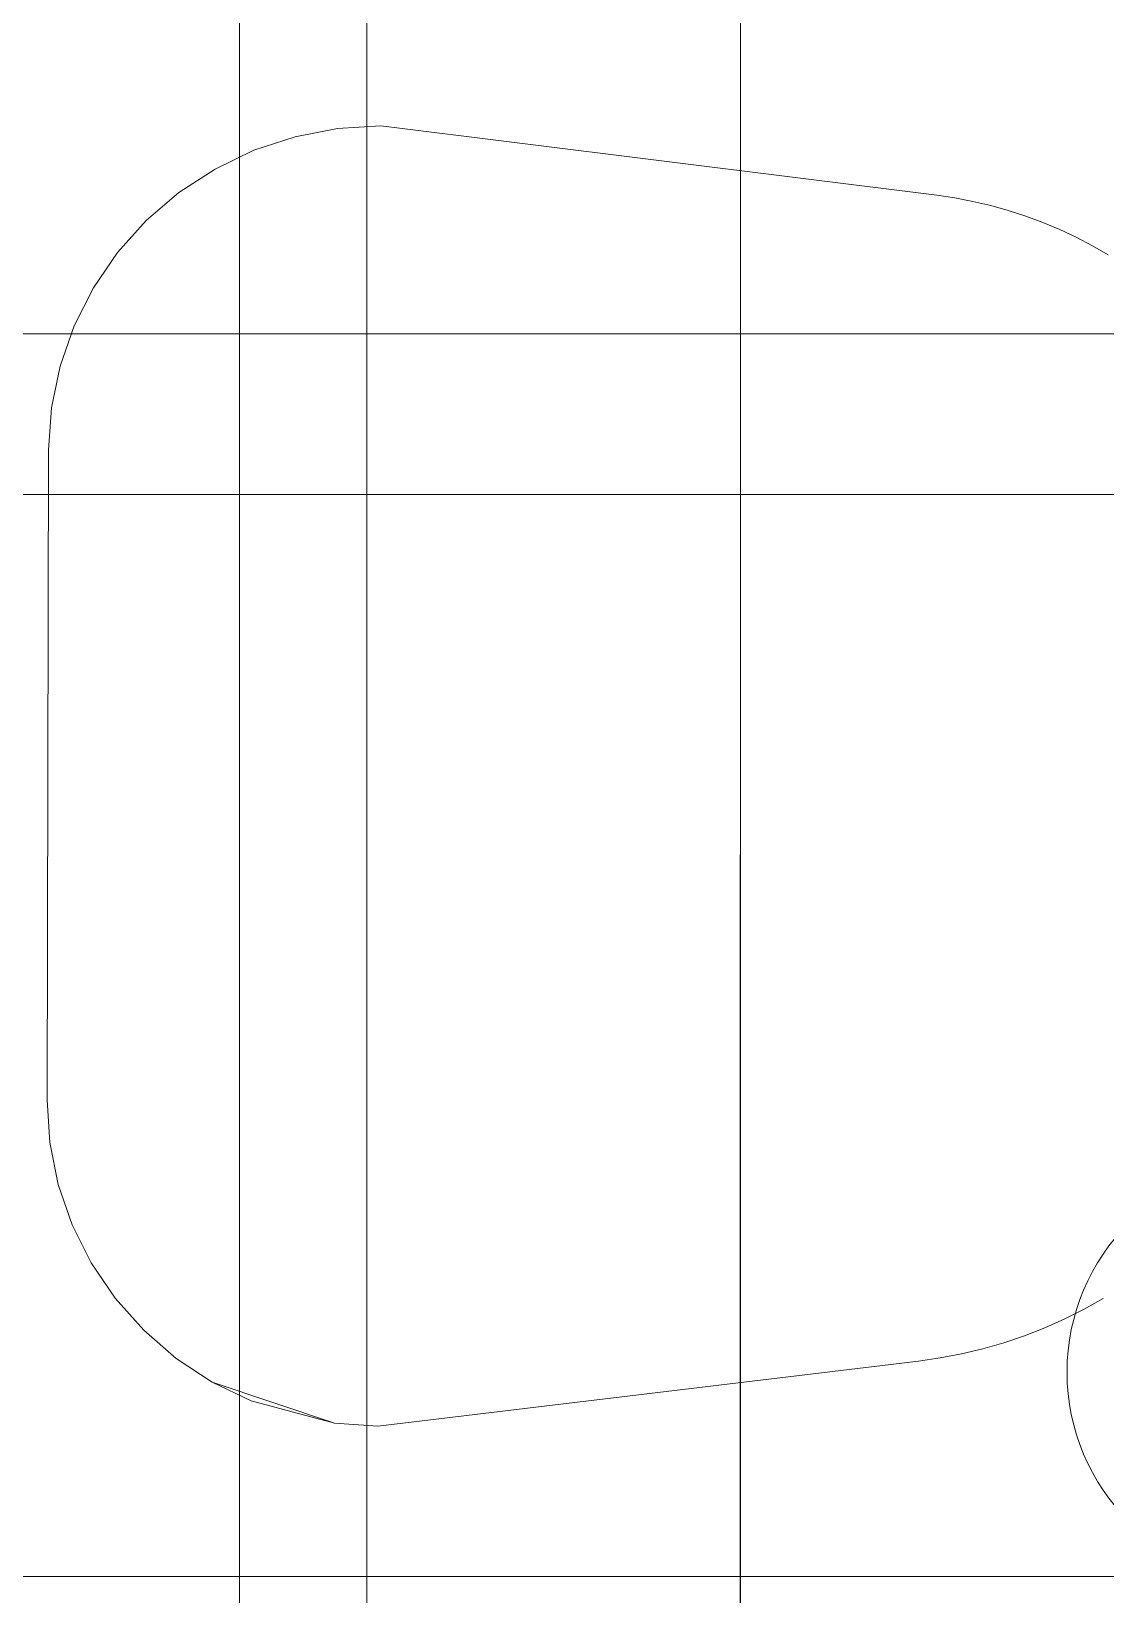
# Model space of a CAD drawing. Extents: x -566 to 72611, y -487 to 32334.
# Drawn here: x 151.66 to 164.07, y 292.43 to 310.49 of the extents above; entities that cross this region are included whole.
import ezdxf

# ---------------------------------------------------------------- set-up
doc = ezdxf.new("R2010")
doc.units = 0
doc.header["$LTSCALE"] = 0.5
doc.header["$MEASUREMENT"] = 0
doc.layers.add('ceilling', color=141, linetype='CONTINUOUS', lineweight=18)
doc.layers.add('light', color=141, linetype='CONTINUOUS', lineweight=20)
doc.layers.add('floor', color=7, linetype='CONTINUOUS', lineweight=5, true_color=0xcfcfcf)
doc.layers.add('layout', color=7, linetype='CONTINUOUS', lineweight=5, true_color=0xcfcfcf)

msp = doc.modelspace()

# ---------------------------------------------------------------- hatches: boundary and pattern name
at = {"layer": 'floor'}
h = msp.add_hatch(dxfattribs=at)
h.set_pattern_fill('ANSI37', color=256, scale=100, angle=45)
h.set_pattern_definition([(90, (243.028, 267.632), (-12.5, 9e-16), []), (180, (243.028, 267.632), (-9e-16, -12.5), [])])
h.paths.add_polyline_path([(253.46925, 349.5), (154.11744, 349.5), (154.11744, 348.5), (101.14781, 348.5), (101.14781, 349.5), (0, 349.5), (0, 344.5), (36, 344.5, -0.33835703), (0, 308.66941), (0, 308.5), (0, 173.75), (253.46925, 173.75)])
h.paths.add_polyline_path([(36, 344.5), (0, 344.5), (0, 308.66941, 0.33835703)], flags=17)
h.paths.add_polyline_path([(253.46925, 173.75), (0, 173.75), (0, 173.74997), (0, 169.75), (253.46925, 169.75)])
h.paths.add_polyline_path([(253.46925, 169.75), (0, 169.75), (0, 149.21137), (36, 149.21137, -0.33835703), (0, 113.38078), (0, 113.21137), (0, 29.94998), (0, -5), (253.46925, -5)])
h.paths.add_polyline_path([(36, 149.21137), (0, 149.21137), (0, 113.38078, 0.33835703)], flags=17)
h.paths.add_polyline_path([(575.25, 169.75), (510, 169.75), (474.75, 169.75), (327.5, 169.75), (285.46925, 169.75), (285.46925, 165.75), (253.46925, 165.75), (253.46925, -5), (263.99725, -5), (263.99725, 95.99051), (287, 95.99051), (287, 97.5), (292, 97.5), (292, -5), (341.25, -5), (341.25, 13.02988), (341.25012, 15.02988), (346.24839, 15.02988, 0.36108524), (374.08728, 41.24999), (346.25012, 41.24999), (346.25012, 42.99999), (341.25, 42.99999), (341.25, 44.99999), (341.25, 97.5), (357.75, 97.5), (405.75, 97.5), (575.25, 97.5)])

# ---------------------------------------------------------------- linework, layer by layer
at = {"layer": 'ceilling'}
for p, q in [((154.06343, 349.5), (154.06343, 173.75)), ((0, 307), (533.5, 307))]:
    msp.add_line(p, q, dxfattribs=at)
at = {"layer": 'layout'}
for points in [[(159.85225, 316.35531, 70.2116), (159.85041, 285.61486, 70.22398), (159.85225, 285.6148, 70.2116)], [(154.70647, 309.27562, 59.43378), (154.70647, 309.27562, 59.43378), (154.70647, 309.27562, 60.56059), (155.19827, 309.37037, 59.43378)], [(155.19827, 309.37037, 60.56059), (155.19827, 309.37037, 60.56059), (155.19827, 309.37037, 59.43378), (154.70647, 309.27562, 60.56059)], [(155.19827, 309.37037, 59.43378), (155.19827, 309.37037, 59.43378), (155.19827, 309.37037, 60.56059), (155.69834, 309.40131, 59.43378)], [(155.69834, 309.40131, 60.56059), (155.69834, 309.40131, 60.56059), (155.69834, 309.40131, 59.43378), (155.19827, 309.37037, 60.56059)], [(155.69834, 309.40131, 59.43378), (155.69834, 309.40131, 59.43378), (155.69834, 309.40131, 60.56059), (162.1218, 308.59901, 59.43378)], [(162.1218, 308.59901, 60.56059), (162.1218, 308.59901, 60.56059), (162.1218, 308.59901, 59.43378), (155.69834, 309.40131, 60.56059)], [(154.23162, 309.11882, 59.43378), (154.23162, 309.11882, 59.43378), (154.23162, 309.11882, 60.56059), (154.70647, 309.27562, 59.43378)], [(154.70647, 309.27562, 60.56059), (154.70647, 309.27562, 60.56059), (154.70647, 309.27562, 59.43378), (154.23162, 309.11882, 60.56059)], [(153.78166, 308.90258, 59.43378), (153.78166, 308.90258, 59.43378), (153.78166, 308.90258, 60.56059), (154.23162, 309.11882, 59.43378)], [(154.23162, 309.11882, 60.56059), (154.23162, 309.11882, 60.56059), (154.23162, 309.11882, 59.43378), (153.78166, 308.90258, 60.56059)], [(153.36428, 308.63054, 59.43378), (153.36428, 308.63054, 59.43378), (153.36428, 308.63054, 60.56059), (153.78166, 308.90258, 59.43378)], [(153.78166, 308.90258, 60.56059), (153.78166, 308.90258, 60.56059), (153.78166, 308.90258, 59.43378), (153.36428, 308.63054, 60.56059)], [(152.98682, 308.3075, 59.43378), (152.98682, 308.3075, 59.43378), (152.98682, 308.3075, 60.56059), (153.36428, 308.63054, 59.43378)], [(153.36428, 308.63054, 60.56059), (153.36428, 308.63054, 60.56059), (153.36428, 308.63054, 59.43378), (152.98682, 308.3075, 60.56059)], [(162.1218, 308.59901, 59.43378), (162.1218, 308.59901, 59.43378), (162.1218, 308.59901, 60.56059), (162.3312, 308.56837, 59.43378)], [(162.3312, 308.56837, 60.56059), (162.3312, 308.56837, 60.56059), (162.3312, 308.56837, 59.43378), (162.1218, 308.59901, 60.56059)], [(162.3312, 308.56837, 59.43378), (162.3312, 308.56837, 59.43378), (162.3312, 308.56837, 60.56059), (162.53911, 308.52901, 59.43378)], [(162.53911, 308.52901, 60.56059), (162.53911, 308.52901, 60.56059), (162.53911, 308.52901, 59.43378), (162.3312, 308.56837, 60.56059)], [(162.53911, 308.52901, 59.43378), (162.53911, 308.52901, 59.43378), (162.53911, 308.52901, 60.56059), (162.74506, 308.48092, 59.43378)], [(162.74506, 308.48092, 60.56059), (162.74506, 308.48092, 60.56059), (162.74506, 308.48092, 59.43378), (162.53911, 308.52901, 60.56059)], [(162.74506, 308.48092, 59.43378), (162.74506, 308.48092, 59.43378), (162.74506, 308.48092, 60.56059), (162.94879, 308.42424, 59.43378)], [(162.94879, 308.42424, 60.56059), (162.94879, 308.42424, 60.56059), (162.94879, 308.42424, 59.43378), (162.74506, 308.48092, 60.56059)], [(162.94879, 308.42424, 59.43378), (162.94879, 308.42424, 59.43378), (162.94879, 308.42424, 60.56059), (163.14981, 308.35907, 59.43378)], [(163.14981, 308.35907, 60.56059), (163.14981, 308.35907, 60.56059), (163.14981, 308.35907, 59.43378), (162.94879, 308.42424, 60.56059)], [(152.98682, 308.3075, 59.43378), (152.98682, 308.3075, 59.43378), (152.65552, 307.93888, 59.43378), (152.98682, 308.3075, 60.56059)], [(152.65552, 307.93888, 60.56059), (152.65552, 307.93888, 60.56059), (152.98682, 308.3075, 60.56059), (152.65552, 307.93888, 59.43378)], [(163.14981, 308.35907, 59.43378), (163.14981, 308.35907, 59.43378), (163.14981, 308.35907, 60.56059), (163.34776, 308.2855, 59.43378)], [(163.34776, 308.2855, 60.56059), (163.34776, 308.2855, 60.56059), (163.34776, 308.2855, 59.43378), (163.14981, 308.35907, 60.56059)], [(163.34776, 308.2855, 59.43378), (163.34776, 308.2855, 59.43378), (163.34776, 308.2855, 60.56059), (163.54239, 308.20375, 59.43378)], [(163.54239, 308.20375, 60.56059), (163.54239, 308.20375, 60.56059), (163.54239, 308.20375, 59.43378), (163.34776, 308.2855, 60.56059)], [(163.54239, 308.20375, 59.43378), (163.54239, 308.20375, 59.43378), (163.54239, 308.20375, 60.56059), (163.73322, 308.11382, 59.43378)], [(163.73322, 308.11382, 60.56059), (163.73322, 308.11382, 60.56059), (163.73322, 308.11382, 59.43378), (163.54239, 308.20375, 60.56059)], [(163.73322, 308.11382, 59.43378), (163.73322, 308.11382, 59.43378), (163.73322, 308.11382, 60.56059), (163.91989, 308.01604, 59.43378)], [(163.91989, 308.01604, 60.56059), (163.91989, 308.01604, 60.56059), (163.91989, 308.01604, 59.43378), (163.73322, 308.11382, 60.56059)], [(152.65552, 307.93888, 59.43378), (152.65552, 307.93888, 59.43378), (152.37613, 307.53102, 59.43378), (152.65552, 307.93888, 60.56059)], [(152.37613, 307.53102, 60.56059), (152.37613, 307.53102, 60.56059), (152.65552, 307.93888, 60.56059), (152.37613, 307.53102, 59.43378)], [(163.91989, 308.01604, 59.43378), (163.91989, 308.01604, 59.43378), (163.91989, 308.01604, 60.56059), (164.10226, 307.91045, 59.43378)], [(164.10226, 307.91045, 60.56059), (164.10226, 307.91045, 60.56059), (164.10226, 307.91045, 59.43378), (163.91989, 308.01604, 60.56059)], [(152.37613, 307.53102, 59.43378), (152.37613, 307.53102, 59.43378), (152.15343, 307.09086, 59.43378), (152.37613, 307.53102, 60.56059)], [(152.15343, 307.09086, 60.56059), (152.15343, 307.09086, 60.56059), (152.37613, 307.53102, 60.56059), (152.15343, 307.09086, 59.43378)], [(152.15343, 307.09086, 59.43378), (152.15343, 307.09086, 59.43378), (151.99122, 306.62602, 59.43378), (152.15343, 307.09086, 60.56059)], [(151.99122, 306.62602, 60.56059), (151.99122, 306.62602, 60.56059), (152.15343, 307.09086, 60.56059), (151.99122, 306.62602, 59.43378)], [(151.99122, 306.62602, 59.43378), (151.99122, 306.62602, 59.43378), (151.89245, 306.14438, 59.43378), (151.99122, 306.62602, 60.56059)], [(151.89245, 306.14438, 60.56059), (151.89245, 306.14438, 60.56059), (151.99122, 306.62602, 60.56059), (151.89245, 306.14438, 59.43378)], [(151.89245, 306.14438, 59.43378), (151.89245, 306.14438, 59.43378), (151.85847, 305.65416, 59.43378), (151.89245, 306.14438, 60.56059)], [(151.85847, 305.65416, 60.56059), (151.85847, 305.65416, 60.56059), (151.89245, 306.14438, 60.56059), (151.85847, 305.65416, 59.43378)], [(151.85847, 305.65416, 59.43378), (151.85847, 305.65416, 59.43378), (151.84106, 298.14206, 59.43378), (151.85847, 305.65416, 60.56059)], [(151.84106, 298.14206, 60.56059), (151.84106, 298.14206, 60.56059), (151.85847, 305.65416, 60.56059), (151.84106, 298.14206, 59.43378)], [(151.84106, 298.14206, 59.43378), (151.84106, 298.14206, 59.43378), (151.87276, 297.65172, 59.43378), (151.84106, 298.14206, 60.56059)], [(151.87276, 297.65172, 60.56059), (151.87276, 297.65172, 60.56059), (151.84106, 298.14206, 60.56059), (151.87276, 297.65172, 59.43378)], [(151.87276, 297.65172, 59.43378), (151.87276, 297.65172, 59.43378), (151.9693, 297.16963, 59.43378), (151.87276, 297.65172, 60.56059)], [(151.9693, 297.16963, 60.56059), (151.9693, 297.16963, 60.56059), (151.87276, 297.65172, 60.56059), (151.9693, 297.16963, 59.43378)], [(151.9693, 297.16963, 59.43378), (151.9693, 297.16963, 59.43378), (152.12935, 296.70401, 59.43378), (151.9693, 297.16963, 60.56059)], [(152.12935, 296.70401, 60.56059), (152.12935, 296.70401, 60.56059), (151.9693, 297.16963, 60.56059), (152.12935, 296.70401, 59.43378)], [(152.12935, 296.70401, 59.43378), (152.12935, 296.70401, 59.43378), (152.35001, 296.26286, 59.43378), (152.12935, 296.70401, 60.56059)], [(152.35001, 296.26286, 60.56059), (152.35001, 296.26286, 60.56059), (152.12935, 296.70401, 60.56059), (152.35001, 296.26286, 59.43378)], [(152.35001, 296.26286, 59.43378), (152.35001, 296.26286, 59.43378), (152.62751, 295.85367, 59.43378), (152.35001, 296.26286, 60.56059)], [(152.62751, 295.85367, 60.56059), (152.62751, 295.85367, 60.56059), (152.35001, 296.26286, 60.56059), (152.62751, 295.85367, 59.43378)], [(152.62751, 295.85367, 59.43378), (152.62751, 295.85367, 59.43378), (152.95709, 295.48352, 59.43378), (152.62751, 295.85367, 60.56059)], [(152.95709, 295.48352, 60.56059), (152.95709, 295.48352, 60.56059), (152.62751, 295.85367, 60.56059), (152.95709, 295.48352, 59.43378)], [(163.82683, 295.72847, 60.56059), (163.82683, 295.72847, 60.56059), (163.82683, 295.72847, 59.43378), (164.04648, 295.85174, 60.56059)], [(164.04648, 295.85174, 59.43378), (164.04648, 295.85174, 59.43378), (164.04648, 295.85174, 60.56059), (163.82683, 295.72847, 59.43378)], [(163.37125, 295.51285, 60.56059), (163.37125, 295.51285, 60.56059), (163.37125, 295.51285, 59.43378), (163.60159, 295.61544, 60.56059)], [(163.60159, 295.61544, 59.43378), (163.60159, 295.61544, 59.43378), (163.60159, 295.61544, 60.56059), (163.37125, 295.51285, 59.43378)], [(163.60159, 295.61544, 60.56059), (163.60159, 295.61544, 60.56059), (163.60159, 295.61544, 59.43378), (163.82683, 295.72847, 60.56059)], [(163.82683, 295.72847, 59.43378), (163.82683, 295.72847, 59.43378), (163.82683, 295.72847, 60.56059), (163.60159, 295.61544, 59.43378)], [(152.95709, 295.48352, 60.56059), (152.95709, 295.48352, 60.56059), (152.95709, 295.48352, 59.43378), (153.33305, 295.15871, 60.56059)], [(153.33305, 295.15871, 59.43378), (153.33305, 295.15871, 59.43378), (153.33305, 295.15871, 60.56059), (152.95709, 295.48352, 59.43378)], [(162.89697, 295.33991, 60.56059), (162.89697, 295.33991, 60.56059), (162.89697, 295.33991, 59.43378), (163.13618, 295.42093, 60.56059)], [(163.13618, 295.42093, 59.43378), (163.13618, 295.42093, 59.43378), (163.13618, 295.42093, 60.56059), (162.89697, 295.33991, 59.43378)], [(163.37125, 295.51285, 59.43378), (163.37125, 295.51285, 59.43378), (163.37125, 295.51285, 60.56059), (163.13618, 295.42093, 59.43378)], [(163.37125, 295.51285, 60.56059), (163.37125, 295.51285, 60.56059), (163.13618, 295.42093, 59.43378), (163.13618, 295.42093, 60.56059)], [(162.15987, 295.16382, 60.56059), (162.15987, 295.16382, 60.56059), (162.15987, 295.16382, 59.43378), (162.40827, 295.21122, 60.56059)], [(162.40827, 295.21122, 59.43378), (162.40827, 295.21122, 59.43378), (162.40827, 295.21122, 60.56059), (162.15987, 295.16382, 59.43378)], [(162.40827, 295.21122, 60.56059), (162.40827, 295.21122, 60.56059), (162.40827, 295.21122, 59.43378), (162.65414, 295.26995, 60.56059)], [(162.65414, 295.26995, 59.43378), (162.65414, 295.26995, 59.43378), (162.65414, 295.26995, 60.56059), (162.40827, 295.21122, 59.43378)], [(162.65414, 295.26995, 60.56059), (162.65414, 295.26995, 60.56059), (162.65414, 295.26995, 59.43378), (162.89697, 295.33991, 60.56059)], [(162.89697, 295.33991, 59.43378), (162.89697, 295.33991, 59.43378), (162.89697, 295.33991, 60.56059), (162.65414, 295.26995, 59.43378)], [(153.33305, 295.15871, 60.56059), (153.33305, 295.15871, 60.56059), (153.33305, 295.15871, 59.43378), (153.74917, 294.88479, 60.56059)], [(153.74917, 294.88479, 59.43378), (153.74917, 294.88479, 59.43378), (153.74917, 294.88479, 60.56059), (153.33305, 295.15871, 59.43378)], [(155.66352, 294.37712, 60.56059), (155.66352, 294.37712, 60.56059), (155.66352, 294.37712, 59.43378), (161.90942, 295.12787, 60.56059)], [(161.90942, 295.12787, 59.43378), (161.90942, 295.12787, 59.43378), (161.90942, 295.12787, 60.56059), (155.66352, 294.37712, 59.43378)], [(161.90942, 295.12787, 60.56059), (161.90942, 295.12787, 60.56059), (161.90942, 295.12787, 59.43378), (162.15987, 295.16382, 60.56059)], [(162.15987, 295.16382, 59.43378), (162.15987, 295.16382, 59.43378), (162.15987, 295.16382, 60.56059), (161.90942, 295.12787, 59.43378)], [(153.74917, 294.88479, 60.56059), (153.74917, 294.88479, 60.56059), (153.74917, 294.88479, 59.43378), (154.19812, 294.66644, 60.56059)], [(155.1636, 294.41041, 59.43378), (155.1636, 294.41041, 59.43378), (154.19812, 294.66644, 60.56059), (153.74917, 294.88479, 59.43378)], [(155.1636, 294.41041, 60.56059), (155.1636, 294.41041, 60.56059), (155.1636, 294.41041, 59.43378), (155.66352, 294.37712, 60.56059)], [(155.66352, 294.37712, 59.43378), (155.66352, 294.37712, 59.43378), (155.66352, 294.37712, 60.56059), (155.1636, 294.41041, 59.43378)]]:
    msp.add_3dface(points, dxfattribs=at)
at = {"layer": 'light', "color": 9, "true_color": 0xc9c9c9}
msp.add_circle((166.06343, 295), 2.43618, dxfattribs=at)

doc.saveas('drawing.dxf')
